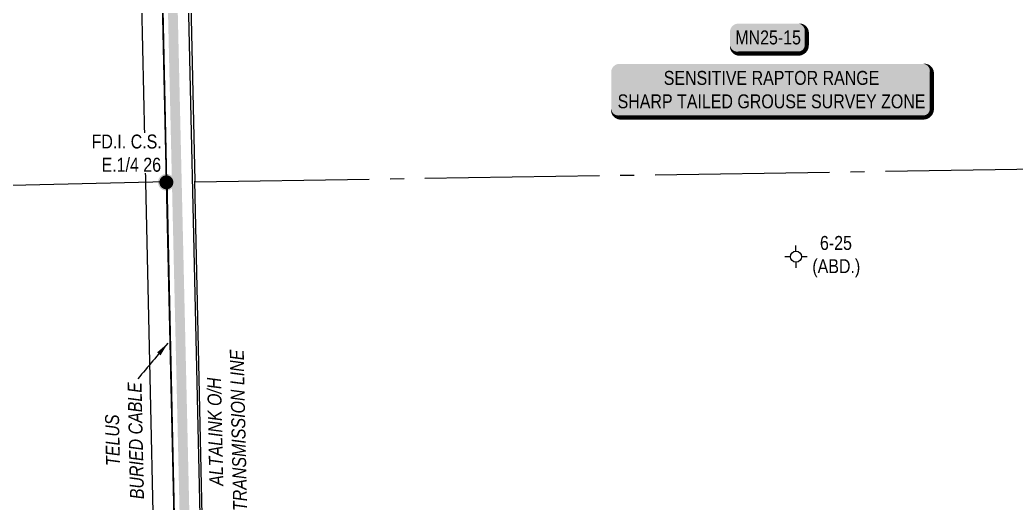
# Model space of a CAD drawing. Extents: x 88833 to 97610, y 5963373 to 5974710.
# Drawn here: x 92202 to 92916, y 5967258 to 5967604 of the extents above; entities that cross this region are included whole.
import ezdxf

# ---------------------------------------------------------------- set-up
doc = ezdxf.new("R2010")
doc.units = 0
doc.header["$LTSCALE"] = 5
doc.linetypes.add('foc-QUARTERLINE', pattern=[33, 25, -3, 2, -3])
doc.linetypes.add('UG_PIPE', pattern=[1.875, 1.25, -0.625])
for name, color, linetype in [('AS-PIPE-UG', 44, 'UG_PIPE'), ('AS-POWER', 104, 'foc-POWER'), ('AS-POWER-T', 104, 'Continuous'), ('AS-ROADS', 254, 'Continuous'), ('AS-TELEPHONE', 224, 'foc-TEL'), ('AS-TELEPHONE-T', 224, 'Continuous'), ('AS-WILDLIFE-BLOCK', 131, 'Continuous'), ('F-RW', 190, 'Continuous'), ('F-WS-S', 8, 'Continuous'), ('L-MON', 1, 'Continuous'), ('L-QSEC', 8, 'foc-QUARTERLINE'), ('L-SEC', 7, 'Continuous'), ('P-APEX RECON-LINE LIST', 240, 'Continuous')]:
    doc.layers.add(name, color=color, linetype=linetype)
doc.layers.add('F-WS-T', color=190, linetype='Continuous', lineweight=9)
doc.styles.add('100L', font='ARIALN.TTF', dxfattribs={"height": 10})
doc.styles.add('80', font='ARIALN.TTF', dxfattribs={"height": 10})
doc.styles.add('80CG', font='ARIALN.TTF', dxfattribs={"height": 10})
doc.styles.add('foc-LtypeFont', font='ARIALN.TTF', dxfattribs={"height": 7.35})
doc.linetypes.add('foc-POWER', pattern='A,6,-1,["P",foc-LtypeFont,S=0.2,R=0,X=-0.625,Y=-0.75],-1.24,4', length=12.24)
doc.linetypes.add('foc-TEL', pattern='A,2,-1,["T",foc-LtypeFont,S=0.2,R=0,X=-0.425,Y=-0.75],-1.24,8', length=12.24)
doc.linetypes.add('foc-TEL-NOLINE', pattern='A,0,-2,["T",foc-LtypeFont,S=0.2,R=0,X=-0.425,Y=-0.75],-10.24', length=12.24)
doc.dimstyles.new('Compass 5 000', dxfattribs={"dimscale": 5, "dimtxt": 9, "dimasz": 2, "dimexe": 0.2, "dimexo": 0.0625, "dimgap": 0.5, "dimtad": 0, "dimtih": 1, "dimtoh": 1, "dimzin": 0, "dimdsep": 46, "dimtxsty": '80CG', "dimcen": 0.1, "dimse1": 1, "dimse2": 1, "dimclrd": 256, "dimclrt": 256, "dimaunit": 1, "dimadec": 4, "dimazin": 0, "dimtfac": 0.06, "dimtofl": 0, "dimtmove": 0, "dimatfit": 1, "dimfxl": 0.2, "dimtolj": 1, "dimtzin": 0, "dimlwd": -1, "dimarcsym": 0})

# ---------------------------------------------------------------- blocks, each defined once
blk = doc.blocks.new('GABD')
for p, q in [((0, 0.81), (0, 1.62)), ((-0.81, 0), (-1.62, 0)), ((1.62, 0), (0.81, 0)), ((0, -0.81), (0, -1.62))]:
    blk.add_line(p, q)
blk.add_circle((0, 0), 0.8)
blk = doc.blocks.new('*U452')
at = {"true_color": 0xffffa8}
h = blk.add_hatch(color=51, dxfattribs=at)
edge = h.paths.add_edge_path()
edge.add_line((-21.5, -11.5), (21.5, -11.5))
edge.add_arc((21.5, -5.5), 6, 270, 360)
edge.add_line((27.5, -5.5), (27.5, 4))
edge.add_arc((21.5, 4), 6, 0, 90)
edge.add_line((21.5, 10), (-21.5, 10))
edge.add_arc((-21.5, 4), 6, 90, 180)
edge.add_line((-27.5, 4), (-27.5, -5.5))
edge.add_arc((-21.5, -5.5), 6, 180, 270)
at = {"color": 240, "flags": 128}
blk.add_lwpolyline([(-21.5, -11.5, 3, 3, 0), (21.5, -11.5, 3, 3, 0.414214), (27.5, -5.5, 3, 3, 0), (27.5, 4, 3, 0, 0.414214), (21.5, 10, 0, 0, 0), (-21.5, 10, 0, 0, 0.414214), (-27.5, 4, 0, 0, 0), (-27.5, -5.5, 0, 3, 0.414214)], format="xyseb", close=True, dxfattribs=at)
for points in [[(-24.67, -8.43, 0, 10, 0), (0, 0, 5, 5, 0)], [(21.05, -6.93, 0, 10, 0), (0, 0, 5, 5, 0)]]:
    blk.add_lwpolyline(points, format="xyseb", dxfattribs=at)
at = {"color": 4, "style": '80'}
blk.add_attdef('OTHER_001', (-14.7, -5), '', height=10, dxfattribs=at)
blk = doc.blocks.new('fdia')
at = {"color": 255, "const_width": 1}
blk.add_lwpolyline([(-0.5, 0, 1), (0.5, 0, 1)], format="xyb", close=True, dxfattribs=at)
blk = doc.blocks.new('Fdiaa')
blk.add_blockref('fdia', (0, 0))
blk = doc.blocks.new('fdib')
at = {"color": 1, "const_width": 1.6}
blk.add_lwpolyline([(-0.4, 0, 1), (0.4, 0, 1)], format="xyb", close=True, dxfattribs=at)
at = {"color": 1}
blk.add_circle((0, 0), 0.8, dxfattribs=at)
blk = doc.blocks.new('Fdibb')
blk.add_blockref('fdib', (0, 0))
blk = doc.blocks.new('fdicc')
for name in ['Fdibb', 'Fdiaa']:
    blk.add_blockref(name, (0, 0))
blk = doc.blocks.new('FDI')
blk.add_blockref('fdicc', (0, 0))
blk = doc.blocks.new('*U851')
h = blk.add_hatch(color=255)
edge = h.paths.add_edge_path()
edge.add_line((-109, -20), (109, -20))
edge.add_arc((109, -14), 6, 270, 360)
edge.add_line((115, -14), (115, 12.5))
edge.add_arc((109, 12.5), 6, 0, 90)
edge.add_line((109, 18.5), (-109, 18.5))
edge.add_arc((-109, 12.5), 6, 90, 180)
edge.add_line((-115, 12.5), (-115, -14))
edge.add_arc((-109, -14), 6, 180, 270)
at = {"color": 131, "flags": 128}
blk.add_lwpolyline([(-109, -20, 3, 3, 0), (109, -20, 3, 3, 0.414214), (115, -14, 3, 3, 0), (115, 12.5, 3, 0, 0.414214), (109, 18.5, 0, 0, 0), (-109, 18.5, 0, 0, 0.414214), (-115, 12.5, 0, 0, 0), (-115, -14, 0, 3, 0.414214)], format="xyseb", close=True, dxfattribs=at)
at = {"color": 131, "style": '80'}
blk.add_attdef('ENTER_TEXT_001', (-35.99, -5), '', height=10, dxfattribs=at)

msp = doc.modelspace()

# ---------------------------------------------------------------- linework, layer by layer
at = {"layer": 'AS-PIPE-UG', "flags": 128}
msp.add_lwpolyline([(92307.219, 5967487.77), (92307.476, 5967487.756)], dxfattribs=at)
at = {"layer": 'AS-POWER', "flags": 128}
msp.add_lwpolyline([(92356.427, 5966687.888), (92344.727, 5966692.519), (92335.948, 5967048.117), (92315.742, 5967946.57), (92307.174, 5968295.015), (92297.84, 5968856.25)], dxfattribs=at)
at = {"layer": 'AS-ROADS', "const_width": 7, "flags": 128}
msp.add_lwpolyline([(92357.142, 5965756.439), (92333.488, 5966675.647), (92310.644, 5967663.78), (92293.117, 5968542.773), (92269.466, 5969994.037)], dxfattribs=at)
at = {"layer": 'AS-TELEPHONE', "linetype": 'foc-TEL-NOLINE', "flags": 128}
msp.add_lwpolyline([(92325.849, 5966661.819), (92325.376, 5966681.887), (92307.55, 5967488.216), (92297.23, 5967970.521)], dxfattribs=at)
at = {"layer": 'F-RW', "linetype": 'Continuous', "flags": 128}
msp.add_lwpolyline([(92274.167, 5968293.167), (92288.37, 5967663.327), (92288.708, 5967648.328), (92292.272, 5967487.84), (92301.08, 5967089.455), (92316.304, 5967089.792), (92307.219, 5967487.77), (92289.394, 5968293.563)], dxfattribs=at)
at = {"layer": 'L-QSEC', "flags": 128}
for points in [[(92327.615, 5967488.086), (93941.465, 5967513.102)], [(92307.55, 5967488.216), (91503.55, 5967468.448)]]:
    msp.add_lwpolyline(points, dxfattribs=at)
at = {"layer": 'L-SEC', "flags": 128}
for points in [[(92289.396, 5968293.42), (92307.219, 5967487.77)], [(92309.495, 5968293.873), (92327.649, 5967488.669)], [(92307.493, 5967488.345), (92325.319, 5966682.016)], [(92345.407, 5966682.364), (92327.603, 5967488.652)]]:
    msp.add_lwpolyline(points, dxfattribs=at)

# ---------------------------------------------------------------- block references
at = {"layer": 'AS-WILDLIFE-BLOCK'}
ref = msp.add_blockref('*U851', (92740.954, 5967554.286), dxfattribs=dict(at, xscale=0.9992045070000001, yscale=0.9992045070000001, zscale=0.9992045070000001))
ref.add_attrib('ENTER_TEXT_001', 'SENSITIVE RAPTOR RANGE', (92663.73, 5967557.701), dxfattribs={"layer": '0', "color": 131, "height": 9.99205, "style": '80'})
ref.add_attrib('ENTER_TEXT_002', 'SHARP TAILED GROUSE SURVEY ZONE', (92630.66, 5967540.871), dxfattribs={"layer": '0', "color": 131, "height": 9.99205, "style": '80'})
at = {"layer": 'F-WS-S', "xscale": 5, "yscale": 5, "zscale": 5}
msp.add_blockref('GABD', (92758.519, 5967434.416), dxfattribs=at)
at = {"layer": 'L-MON', "color": 5, "xscale": 5, "yscale": 5, "zscale": 5}
msp.add_blockref('FDI', (92307.219, 5967487.77), dxfattribs=at)
at = {"layer": 'P-APEX RECON-LINE LIST'}
ref = msp.add_blockref('*U452', (92738.722, 5967591.643), dxfattribs=at)
ref.add_attrib('OTHER_001', 'MN25-15', (92714.981, 5967586.708), dxfattribs={"layer": '0', "color": 4, "height": 10, "style": '80'})

# ---------------------------------------------------------------- texts
at = {"layer": 'F-WS-T', "insert": (92768.145, 5967449.265), "char_height": 10, "attachment_point": 1, "style": '100L'}
msp.add_mtext_dynamic_manual_height_columns('\\pi7.5499;6-25\\P\\pi2.0826;(ABD.)', width=37.13933, gutter_width=55, heights=[0], dxfattribs=at)

# ---------------------------------------------------------------- next in the draw order: texts
at = {"layer": 'AS-POWER-T', "insert": (92338.492, 5967250.635), "char_height": 10, "attachment_point": 1, "rotation": 91.227573, "style": '100L', "bg_fill": 3, "box_fill_scale": 1.1, "bg_fill_color": 256, "bg_fill_transparency": 0}
msp.add_mtext_dynamic_manual_height_columns('\\pi19.254;{\\fArial Narrow|b0|i1|c0|p34;ALTALINK O/H\\P\\pi0.80918;TRANSMISSION LINE}', width=116.54332, gutter_width=55, heights=[0], dxfattribs=at)
at = {"layer": 'AS-TELEPHONE-T', "insert": (92264.551, 5967259.642), "char_height": 10, "attachment_point": 1, "rotation": 91.225784, "style": '100L', "bg_fill": 3, "box_fill_scale": 1.1, "bg_fill_color": 256, "bg_fill_transparency": 0}
msp.add_mtext_dynamic_manual_height_columns('\\pi24.532;{\\fArial Narrow|b0|i1|c0|p34;TELUS\\P\\pi0.29898;BURIED CABLE}', width=84.62251, gutter_width=55, heights=[0], dxfattribs=at)
at = {"layer": 'L-MON', "insert": (92250.788, 5967522.039), "char_height": 10, "attachment_point": 1, "style": '100L', "bg_fill": 3, "box_fill_scale": 1.1, "bg_fill_color": 256, "bg_fill_transparency": 0}
msp.add_mtext_dynamic_manual_height_columns('\\pi2.8437;FD.I. C.S.\\P\\pi9.9583;E.1/4 26', width=51.18608, gutter_width=50, heights=[0], dxfattribs=at)

# ---------------------------------------------------------------- next in the draw order: leaders
at = {"layer": 'AS-TELEPHONE-T', "path_type": 1}
msp.add_leader([(92308.291, 5967372.355), (92286.786, 5967346.819)], dimstyle='Compass 5 000', override={"dimgap": 0.5, "dimtad": 0}, dxfattribs=at)

doc.saveas('drawing.dxf')
